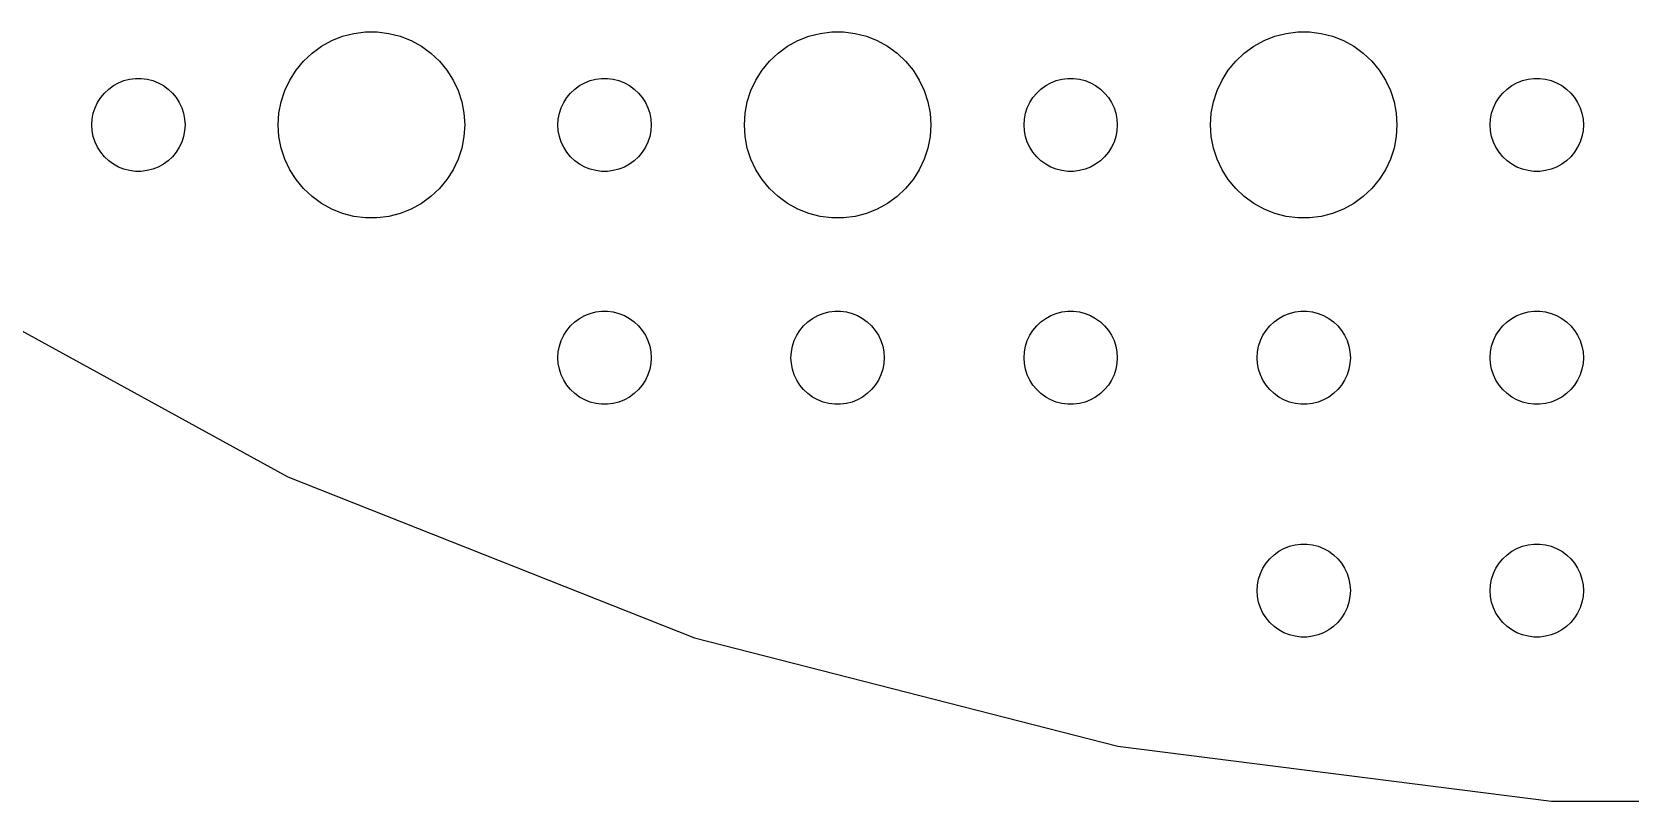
# Model space of a CAD drawing. Header units: metres. Extents: x -112 to 112, y -112 to 112.
# Drawn here: x -55.9 to -4.5, y -111.8 to -87 of the extents above; entities that cross this region are included whole.
import ezdxf

# ---------------------------------------------------------------- set-up
doc = ezdxf.new("R2010")
doc.units = ezdxf.units.M

msp = doc.modelspace()

# ---------------------------------------------------------------- linework, layer by layer
for p, q in [((-46.6075, -87.467), (-46.2773, -87.2855)), ((-46.2773, -87.2855), (-45.927, -87.1468)), ((-45.927, -87.1468), (-45.5621, -87.0531)), ((-45.5621, -87.0531), (-45.1884, -87.0059)), ((-45.1884, -87.0059), (-44.8116, -87.0059)), ((-44.8116, -87.0059), (-44.4379, -87.0531)), ((-44.4379, -87.0531), (-44.0729, -87.1468)), ((-44.0729, -87.1468), (-43.7227, -87.2855)), ((-43.7227, -87.2855), (-43.3925, -87.467)), ((-31.6075, -87.467), (-31.2773, -87.2855)), ((-31.2773, -87.2855), (-30.927, -87.1468)), ((-30.927, -87.1468), (-30.5621, -87.0531)), ((-30.5621, -87.0531), (-30.1884, -87.0059)), ((-30.1884, -87.0059), (-29.8116, -87.0059)), ((-29.8116, -87.0059), (-29.4379, -87.0531)), ((-29.4379, -87.0531), (-29.0729, -87.1468)), ((-29.0729, -87.1468), (-28.7227, -87.2855)), ((-28.7227, -87.2855), (-28.3925, -87.467)), ((-16.6075, -87.467), (-16.2773, -87.2855)), ((-16.2773, -87.2855), (-15.927, -87.1468)), ((-15.927, -87.1468), (-15.5621, -87.0531)), ((-15.5621, -87.0531), (-15.1884, -87.0059)), ((-15.1884, -87.0059), (-14.8116, -87.0059)), ((-14.8116, -87.0059), (-14.4379, -87.0531)), ((-14.4379, -87.0531), (-14.0729, -87.1468)), ((-14.0729, -87.1468), (-13.7227, -87.2855)), ((-13.7227, -87.2855), (-13.3925, -87.467)), ((-47.1869, -87.9464), (-46.9123, -87.6885)), ((-46.9123, -87.6885), (-46.6075, -87.467)), ((-43.3925, -87.467), (-43.0877, -87.6885)), ((-43.0877, -87.6885), (-42.8131, -87.9464)), ((-32.1869, -87.9464), (-31.9123, -87.6885)), ((-31.9123, -87.6885), (-31.6075, -87.467)), ((-28.3925, -87.467), (-28.0877, -87.6885)), ((-28.0877, -87.6885), (-27.8131, -87.9464)), ((-17.1869, -87.9464), (-16.9123, -87.6885)), ((-16.9123, -87.6885), (-16.6075, -87.467)), ((-13.3925, -87.467), (-13.0877, -87.6885)), ((-13.0877, -87.6885), (-12.8131, -87.9464)), ((-47.6289, -88.5547), (-47.427, -88.2366)), ((-47.427, -88.2366), (-47.1869, -87.9464)), ((-42.8131, -87.9464), (-42.5729, -88.2366)), ((-42.5729, -88.2366), (-42.3711, -88.5547)), ((-32.6289, -88.5547), (-32.427, -88.2366)), ((-32.427, -88.2366), (-32.1869, -87.9464)), ((-27.8131, -87.9464), (-27.5729, -88.2366)), ((-27.5729, -88.2366), (-27.3711, -88.5547)), ((-17.6289, -88.5547), (-17.427, -88.2366)), ((-17.427, -88.2366), (-17.1869, -87.9464)), ((-12.8131, -87.9464), (-12.5729, -88.2366)), ((-12.5729, -88.2366), (-12.3711, -88.5547)), ((-53.5934, -88.9732), (-53.4561, -88.8442)), ((-53.4561, -88.8442), (-53.3037, -88.7335)), ((-53.3037, -88.7335), (-53.1387, -88.6428)), ((-53.1387, -88.6428), (-52.9635, -88.5734)), ((-52.9635, -88.5734), (-52.7811, -88.5266)), ((-52.7811, -88.5266), (-52.5942, -88.503)), ((-52.5942, -88.503), (-52.4058, -88.503)), ((-52.4058, -88.503), (-52.2189, -88.5266)), ((-52.2189, -88.5266), (-52.0365, -88.5734)), ((-52.0365, -88.5734), (-51.8613, -88.6428)), ((-51.8613, -88.6428), (-51.6963, -88.7335)), ((-51.6963, -88.7335), (-51.5439, -88.8442)), ((-51.5439, -88.8442), (-51.4065, -88.9732)), ((-47.9057, -89.2539), (-47.7893, -88.8956)), ((-47.7893, -88.8956), (-47.6289, -88.5547)), ((-42.3711, -88.5547), (-42.2107, -88.8956)), ((-42.2107, -88.8956), (-42.0942, -89.2539)), ((-38.5934, -88.9732), (-38.4561, -88.8442)), ((-38.4561, -88.8442), (-38.3037, -88.7335)), ((-38.3037, -88.7335), (-38.1387, -88.6428)), ((-38.1387, -88.6428), (-37.9635, -88.5734)), ((-37.9635, -88.5734), (-37.7811, -88.5266)), ((-37.7811, -88.5266), (-37.5942, -88.503)), ((-37.5942, -88.503), (-37.4058, -88.503)), ((-37.4058, -88.503), (-37.2189, -88.5266)), ((-37.2189, -88.5266), (-37.0365, -88.5734)), ((-37.0365, -88.5734), (-36.8613, -88.6428)), ((-36.8613, -88.6428), (-36.6963, -88.7335)), ((-36.6963, -88.7335), (-36.5439, -88.8442)), ((-36.5439, -88.8442), (-36.4065, -88.9732)), ((-32.9057, -89.2539), (-32.7893, -88.8956)), ((-32.7893, -88.8956), (-32.6289, -88.5547)), ((-27.3711, -88.5547), (-27.2107, -88.8956)), ((-27.2107, -88.8956), (-27.0942, -89.2539)), ((-23.5934, -88.9732), (-23.4561, -88.8442)), ((-23.4561, -88.8442), (-23.3037, -88.7335)), ((-23.3037, -88.7335), (-23.1387, -88.6428)), ((-23.1387, -88.6428), (-22.9635, -88.5734)), ((-22.9635, -88.5734), (-22.7811, -88.5266)), ((-22.7811, -88.5266), (-22.5942, -88.503)), ((-22.5942, -88.503), (-22.4058, -88.503)), ((-22.4058, -88.503), (-22.2189, -88.5266)), ((-22.2189, -88.5266), (-22.0365, -88.5734)), ((-22.0365, -88.5734), (-21.8613, -88.6428)), ((-21.8613, -88.6428), (-21.6963, -88.7335)), ((-21.6963, -88.7335), (-21.5439, -88.8442)), ((-21.5439, -88.8442), (-21.4065, -88.9732)), ((-17.9057, -89.2539), (-17.7893, -88.8956)), ((-17.7893, -88.8956), (-17.6289, -88.5547)), ((-12.3711, -88.5547), (-12.2107, -88.8956)), ((-12.2107, -88.8956), (-12.0942, -89.2539)), ((-8.59344, -88.9732), (-8.45613, -88.8442)), ((-8.45613, -88.8442), (-8.30373, -88.7335)), ((-8.30373, -88.7335), (-8.13866, -88.6428)), ((-8.13866, -88.6428), (-7.96352, -88.5734)), ((-7.96352, -88.5734), (-7.78107, -88.5266)), ((-7.78107, -88.5266), (-7.59418, -88.503)), ((-7.59418, -88.503), (-7.40581, -88.503)), ((-7.40581, -88.503), (-7.21892, -88.5266)), ((-7.21892, -88.5266), (-7.03647, -88.5734)), ((-7.03647, -88.5734), (-6.86133, -88.6428)), ((-6.86133, -88.6428), (-6.69626, -88.7335)), ((-6.69626, -88.7335), (-6.54385, -88.8442)), ((-6.54385, -88.8442), (-6.40654, -88.9732)), ((-53.9529, -89.627), (-53.8947, -89.4478)), ((-53.8947, -89.4478), (-53.8145, -89.2774)), ((-53.8145, -89.2774), (-53.7135, -89.1183)), ((-53.7135, -89.1183), (-53.5934, -88.9732)), ((-51.4065, -88.9732), (-51.2865, -89.1183)), ((-51.2865, -89.1183), (-51.1855, -89.2774)), ((-51.1855, -89.2774), (-51.1053, -89.4478)), ((-51.1053, -89.4478), (-51.0471, -89.627)), ((-47.9763, -89.624), (-47.9057, -89.2539)), ((-42.0942, -89.2539), (-42.0237, -89.624)), ((-38.9529, -89.627), (-38.8947, -89.4478)), ((-38.8947, -89.4478), (-38.8145, -89.2774)), ((-38.8145, -89.2774), (-38.7135, -89.1183)), ((-38.7135, -89.1183), (-38.5934, -88.9732)), ((-36.4065, -88.9732), (-36.2865, -89.1183)), ((-36.2865, -89.1183), (-36.1855, -89.2774)), ((-36.1855, -89.2774), (-36.1053, -89.4478)), ((-36.1053, -89.4478), (-36.0471, -89.627)), ((-32.9763, -89.624), (-32.9057, -89.2539)), ((-27.0942, -89.2539), (-27.0237, -89.624)), ((-23.9529, -89.627), (-23.8947, -89.4478)), ((-23.8947, -89.4478), (-23.8145, -89.2774)), ((-23.8145, -89.2774), (-23.7135, -89.1183)), ((-23.7135, -89.1183), (-23.5934, -88.9732)), ((-21.4065, -88.9732), (-21.2865, -89.1183)), ((-21.2865, -89.1183), (-21.1855, -89.2774)), ((-21.1855, -89.2774), (-21.1053, -89.4478)), ((-21.1053, -89.4478), (-21.0471, -89.627)), ((-17.9763, -89.624), (-17.9057, -89.2539)), ((-12.0942, -89.2539), (-12.0237, -89.624)), ((-8.95287, -89.627), (-8.89465, -89.4478)), ((-8.89465, -89.4478), (-8.81445, -89.2774)), ((-8.81445, -89.2774), (-8.71352, -89.1183)), ((-8.71352, -89.1183), (-8.59344, -88.9732)), ((-6.40654, -88.9732), (-6.28647, -89.1183)), ((-6.28647, -89.1183), (-6.18553, -89.2774)), ((-6.18553, -89.2774), (-6.10533, -89.4478)), ((-6.10533, -89.4478), (-6.04712, -89.627)), ((-54, -90), (-53.9882, -89.812)), ((-53.9882, -89.812), (-53.9529, -89.627)), ((-51.0471, -89.627), (-51.0118, -89.812)), ((-51.0118, -89.812), (-51, -90)), ((-48, -90), (-47.9763, -89.624)), ((-42.0237, -89.624), (-42, -90)), ((-39, -90), (-38.9882, -89.812)), ((-38.9882, -89.812), (-38.9529, -89.627)), ((-36.0471, -89.627), (-36.0118, -89.812)), ((-36.0118, -89.812), (-36, -90)), ((-33, -90), (-32.9763, -89.624)), ((-27.0237, -89.624), (-27, -90)), ((-24, -90), (-23.9882, -89.812)), ((-23.9882, -89.812), (-23.9529, -89.627)), ((-21.0471, -89.627), (-21.0118, -89.812)), ((-21.0118, -89.812), (-21, -90)), ((-18, -90), (-17.9763, -89.624)), ((-12.0237, -89.624), (-12, -90)), ((-9, -90), (-8.98816, -89.812)), ((-8.98816, -89.812), (-8.95287, -89.627)), ((-6.04712, -89.627), (-6.01183, -89.812)), ((-6.01183, -89.812), (-6, -90)), ((-53.9882, -90.188), (-54, -90)), ((-53.9529, -90.373), (-53.9882, -90.188)), ((-53.8947, -90.5522), (-53.9529, -90.373)), ((-51.0471, -90.373), (-51.1053, -90.5522)), ((-51.0118, -90.188), (-51.0471, -90.373)), ((-51, -90), (-51.0118, -90.188)), ((-47.9763, -90.376), (-48, -90)), ((-47.9057, -90.7461), (-47.9763, -90.376)), ((-42.0237, -90.376), (-42.0942, -90.7461)), ((-42, -90), (-42.0237, -90.376)), ((-38.9882, -90.188), (-39, -90)), ((-38.9529, -90.373), (-38.9882, -90.188)), ((-38.8947, -90.5522), (-38.9529, -90.373)), ((-36.0471, -90.373), (-36.1053, -90.5522)), ((-36.0118, -90.188), (-36.0471, -90.373)), ((-36, -90), (-36.0118, -90.188)), ((-32.9763, -90.376), (-33, -90)), ((-32.9057, -90.7461), (-32.9763, -90.376)), ((-27.0237, -90.376), (-27.0942, -90.7461)), ((-27, -90), (-27.0237, -90.376)), ((-23.9882, -90.188), (-24, -90)), ((-23.9529, -90.373), (-23.9882, -90.188)), ((-23.8947, -90.5522), (-23.9529, -90.373)), ((-21.0471, -90.373), (-21.1053, -90.5522)), ((-21.0118, -90.188), (-21.0471, -90.373)), ((-21, -90), (-21.0118, -90.188)), ((-17.9763, -90.376), (-18, -90)), ((-17.9057, -90.7461), (-17.9763, -90.376)), ((-12.0237, -90.376), (-12.0942, -90.7461)), ((-12, -90), (-12.0237, -90.376)), ((-8.98816, -90.188), (-9, -90)), ((-8.95287, -90.373), (-8.98816, -90.188)), ((-8.89465, -90.5522), (-8.95287, -90.373)), ((-6.04712, -90.373), (-6.10533, -90.5522)), ((-6.01183, -90.188), (-6.04712, -90.373)), ((-6, -90), (-6.01183, -90.188)), ((-53.8145, -90.7226), (-53.8947, -90.5522)), ((-53.7135, -90.8817), (-53.8145, -90.7226)), ((-53.5934, -91.0268), (-53.7135, -90.8817)), ((-51.2865, -90.8817), (-51.4065, -91.0268)), ((-51.1855, -90.7226), (-51.2865, -90.8817)), ((-51.1053, -90.5522), (-51.1855, -90.7226)), ((-47.7893, -91.1044), (-47.9057, -90.7461)), ((-42.0942, -90.7461), (-42.2107, -91.1044)), ((-38.8145, -90.7226), (-38.8947, -90.5522)), ((-38.7135, -90.8817), (-38.8145, -90.7226)), ((-38.5934, -91.0268), (-38.7135, -90.8817)), ((-36.2865, -90.8817), (-36.4065, -91.0268)), ((-36.1855, -90.7226), (-36.2865, -90.8817)), ((-36.1053, -90.5522), (-36.1855, -90.7226)), ((-32.7893, -91.1044), (-32.9057, -90.7461)), ((-27.0942, -90.7461), (-27.2107, -91.1044)), ((-23.8145, -90.7226), (-23.8947, -90.5522)), ((-23.7135, -90.8817), (-23.8145, -90.7226)), ((-23.5934, -91.0268), (-23.7135, -90.8817)), ((-21.2865, -90.8817), (-21.4065, -91.0268)), ((-21.1855, -90.7226), (-21.2865, -90.8817)), ((-21.1053, -90.5522), (-21.1855, -90.7226)), ((-17.7893, -91.1044), (-17.9057, -90.7461)), ((-12.0942, -90.7461), (-12.2107, -91.1044)), ((-8.81445, -90.7226), (-8.89465, -90.5522)), ((-8.71352, -90.8817), (-8.81445, -90.7226)), ((-8.59344, -91.0268), (-8.71352, -90.8817)), ((-6.28647, -90.8817), (-6.40654, -91.0268)), ((-6.18553, -90.7226), (-6.28647, -90.8817)), ((-6.10533, -90.5522), (-6.18553, -90.7226)), ((-53.4561, -91.1558), (-53.5934, -91.0268)), ((-53.3037, -91.2665), (-53.4561, -91.1558)), ((-53.1387, -91.3572), (-53.3037, -91.2665)), ((-52.9635, -91.4266), (-53.1387, -91.3572)), ((-52.7811, -91.4734), (-52.9635, -91.4266)), ((-52.5942, -91.497), (-52.7811, -91.4734)), ((-52.4058, -91.497), (-52.5942, -91.497)), ((-52.2189, -91.4734), (-52.4058, -91.497)), ((-52.0365, -91.4266), (-52.2189, -91.4734)), ((-51.8613, -91.3572), (-52.0365, -91.4266)), ((-51.6963, -91.2665), (-51.8613, -91.3572)), ((-51.5439, -91.1558), (-51.6963, -91.2665)), ((-51.4065, -91.0268), (-51.5439, -91.1558)), ((-47.6289, -91.4453), (-47.7893, -91.1044)), ((-47.427, -91.7634), (-47.6289, -91.4453)), ((-42.3711, -91.4453), (-42.5729, -91.7634)), ((-42.2107, -91.1044), (-42.3711, -91.4453)), ((-38.4561, -91.1558), (-38.5934, -91.0268)), ((-38.3037, -91.2665), (-38.4561, -91.1558)), ((-38.1387, -91.3572), (-38.3037, -91.2665)), ((-37.9635, -91.4266), (-38.1387, -91.3572)), ((-37.7811, -91.4734), (-37.9635, -91.4266)), ((-37.5942, -91.497), (-37.7811, -91.4734)), ((-37.4058, -91.497), (-37.5942, -91.497)), ((-37.2189, -91.4734), (-37.4058, -91.497)), ((-37.0365, -91.4266), (-37.2189, -91.4734)), ((-36.8613, -91.3572), (-37.0365, -91.4266)), ((-36.6963, -91.2665), (-36.8613, -91.3572)), ((-36.5439, -91.1558), (-36.6963, -91.2665)), ((-36.4065, -91.0268), (-36.5439, -91.1558)), ((-32.6289, -91.4453), (-32.7893, -91.1044)), ((-32.427, -91.7634), (-32.6289, -91.4453)), ((-27.3711, -91.4453), (-27.5729, -91.7634)), ((-27.2107, -91.1044), (-27.3711, -91.4453)), ((-23.4561, -91.1558), (-23.5934, -91.0268)), ((-23.3037, -91.2665), (-23.4561, -91.1558)), ((-23.1387, -91.3572), (-23.3037, -91.2665)), ((-22.9635, -91.4266), (-23.1387, -91.3572)), ((-22.7811, -91.4734), (-22.9635, -91.4266)), ((-22.5942, -91.497), (-22.7811, -91.4734)), ((-22.4058, -91.497), (-22.5942, -91.497)), ((-22.2189, -91.4734), (-22.4058, -91.497)), ((-22.0365, -91.4266), (-22.2189, -91.4734)), ((-21.8613, -91.3572), (-22.0365, -91.4266)), ((-21.6963, -91.2665), (-21.8613, -91.3572)), ((-21.5439, -91.1558), (-21.6963, -91.2665)), ((-21.4065, -91.0268), (-21.5439, -91.1558)), ((-17.6289, -91.4453), (-17.7893, -91.1044)), ((-17.427, -91.7634), (-17.6289, -91.4453)), ((-12.3711, -91.4453), (-12.5729, -91.7634)), ((-12.2107, -91.1044), (-12.3711, -91.4453)), ((-8.45613, -91.1558), (-8.59344, -91.0268)), ((-8.30373, -91.2665), (-8.45613, -91.1558)), ((-8.13866, -91.3572), (-8.30373, -91.2665)), ((-7.96352, -91.4266), (-8.13866, -91.3572)), ((-7.78107, -91.4734), (-7.96352, -91.4266)), ((-7.59418, -91.497), (-7.78107, -91.4734)), ((-7.40581, -91.497), (-7.59418, -91.497)), ((-7.21892, -91.4734), (-7.40581, -91.497)), ((-7.03647, -91.4266), (-7.21892, -91.4734)), ((-6.86133, -91.3572), (-7.03647, -91.4266)), ((-6.69626, -91.2665), (-6.86133, -91.3572)), ((-6.54385, -91.1558), (-6.69626, -91.2665)), ((-6.40654, -91.0268), (-6.54385, -91.1558)), ((-47.1869, -92.0536), (-47.427, -91.7634)), ((-42.5729, -91.7634), (-42.8131, -92.0536)), ((-32.1869, -92.0536), (-32.427, -91.7634)), ((-27.5729, -91.7634), (-27.8131, -92.0536)), ((-17.1869, -92.0536), (-17.427, -91.7634)), ((-12.5729, -91.7634), (-12.8131, -92.0536)), ((-46.9123, -92.3115), (-47.1869, -92.0536)), ((-46.6075, -92.533), (-46.9123, -92.3115)), ((-46.2773, -92.7145), (-46.6075, -92.533)), ((-43.3925, -92.533), (-43.7227, -92.7145)), ((-43.0877, -92.3115), (-43.3925, -92.533)), ((-42.8131, -92.0536), (-43.0877, -92.3115)), ((-31.9123, -92.3115), (-32.1869, -92.0536)), ((-31.6075, -92.533), (-31.9123, -92.3115)), ((-31.2773, -92.7145), (-31.6075, -92.533)), ((-28.3925, -92.533), (-28.7227, -92.7145)), ((-28.0877, -92.3115), (-28.3925, -92.533)), ((-27.8131, -92.0536), (-28.0877, -92.3115)), ((-16.9123, -92.3115), (-17.1869, -92.0536)), ((-16.6075, -92.533), (-16.9123, -92.3115)), ((-16.2773, -92.7145), (-16.6075, -92.533)), ((-13.3925, -92.533), (-13.7227, -92.7145)), ((-13.0877, -92.3115), (-13.3925, -92.533)), ((-12.8131, -92.0536), (-13.0877, -92.3115)), ((-45.927, -92.8532), (-46.2773, -92.7145)), ((-45.5621, -92.9469), (-45.927, -92.8532)), ((-45.1884, -92.9941), (-45.5621, -92.9469)), ((-44.8116, -92.9941), (-45.1884, -92.9941)), ((-44.4379, -92.9469), (-44.8116, -92.9941)), ((-44.0729, -92.8532), (-44.4379, -92.9469)), ((-43.7227, -92.7145), (-44.0729, -92.8532)), ((-30.927, -92.8532), (-31.2773, -92.7145)), ((-30.5621, -92.9469), (-30.927, -92.8532)), ((-30.1884, -92.9941), (-30.5621, -92.9469)), ((-29.8116, -92.9941), (-30.1884, -92.9941)), ((-29.4379, -92.9469), (-29.8116, -92.9941)), ((-29.0729, -92.8532), (-29.4379, -92.9469)), ((-28.7227, -92.7145), (-29.0729, -92.8532)), ((-15.927, -92.8532), (-16.2773, -92.7145)), ((-15.5621, -92.9469), (-15.927, -92.8532)), ((-15.1884, -92.9941), (-15.5621, -92.9469)), ((-14.8116, -92.9941), (-15.1884, -92.9941)), ((-14.4379, -92.9469), (-14.8116, -92.9941)), ((-14.0729, -92.8532), (-14.4379, -92.9469)), ((-13.7227, -92.7145), (-14.0729, -92.8532)), ((-60.0126, -94.5647), (-47.6873, -101.341)), ((-38.3037, -96.2335), (-38.1387, -96.1428)), ((-38.1387, -96.1428), (-37.9635, -96.0734)), ((-37.9635, -96.0734), (-37.7811, -96.0266)), ((-37.7811, -96.0266), (-37.5942, -96.003)), ((-37.5942, -96.003), (-37.4058, -96.003)), ((-37.4058, -96.003), (-37.2189, -96.0266)), ((-37.2189, -96.0266), (-37.0365, -96.0734)), ((-37.0365, -96.0734), (-36.8613, -96.1428)), ((-36.8613, -96.1428), (-36.6963, -96.2335)), ((-30.8037, -96.2335), (-30.6387, -96.1428)), ((-30.6387, -96.1428), (-30.4635, -96.0734)), ((-30.4635, -96.0734), (-30.2811, -96.0266)), ((-30.2811, -96.0266), (-30.0942, -96.003)), ((-30.0942, -96.003), (-29.9058, -96.003)), ((-29.9058, -96.003), (-29.7189, -96.0266)), ((-29.7189, -96.0266), (-29.5365, -96.0734)), ((-29.5365, -96.0734), (-29.3613, -96.1428)), ((-29.3613, -96.1428), (-29.1963, -96.2335)), ((-23.3037, -96.2335), (-23.1387, -96.1428)), ((-23.1387, -96.1428), (-22.9635, -96.0734)), ((-22.9635, -96.0734), (-22.7811, -96.0266)), ((-22.7811, -96.0266), (-22.5942, -96.003)), ((-22.5942, -96.003), (-22.4058, -96.003)), ((-22.4058, -96.003), (-22.2189, -96.0266)), ((-22.2189, -96.0266), (-22.0365, -96.0734)), ((-22.0365, -96.0734), (-21.8613, -96.1428)), ((-21.8613, -96.1428), (-21.6963, -96.2335)), ((-15.8037, -96.2335), (-15.6387, -96.1428)), ((-15.6387, -96.1428), (-15.4635, -96.0734)), ((-15.4635, -96.0734), (-15.2811, -96.0266)), ((-15.2811, -96.0266), (-15.0942, -96.003)), ((-15.0942, -96.003), (-14.9058, -96.003)), ((-14.9058, -96.003), (-14.7189, -96.0266)), ((-14.7189, -96.0266), (-14.5365, -96.0734)), ((-14.5365, -96.0734), (-14.3613, -96.1428)), ((-14.3613, -96.1428), (-14.1963, -96.2335)), ((-8.30373, -96.2335), (-8.13866, -96.1428)), ((-8.13866, -96.1428), (-7.96352, -96.0734)), ((-7.96352, -96.0734), (-7.78107, -96.0266)), ((-7.78107, -96.0266), (-7.59418, -96.003)), ((-7.59418, -96.003), (-7.40581, -96.003)), ((-7.40581, -96.003), (-7.21892, -96.0266)), ((-7.21892, -96.0266), (-7.03647, -96.0734)), ((-7.03647, -96.0734), (-6.86133, -96.1428)), ((-6.86133, -96.1428), (-6.69626, -96.2335)), ((-38.8145, -96.7774), (-38.7135, -96.6183)), ((-38.7135, -96.6183), (-38.5934, -96.4732)), ((-38.5934, -96.4732), (-38.4561, -96.3442)), ((-38.4561, -96.3442), (-38.3037, -96.2335)), ((-36.6963, -96.2335), (-36.5439, -96.3442)), ((-36.5439, -96.3442), (-36.4065, -96.4732)), ((-36.4065, -96.4732), (-36.2865, -96.6183)), ((-36.2865, -96.6183), (-36.1855, -96.7774)), ((-31.3145, -96.7774), (-31.2135, -96.6183)), ((-31.2135, -96.6183), (-31.0934, -96.4732)), ((-31.0934, -96.4732), (-30.9561, -96.3442)), ((-30.9561, -96.3442), (-30.8037, -96.2335)), ((-29.1963, -96.2335), (-29.0439, -96.3442)), ((-29.0439, -96.3442), (-28.9065, -96.4732)), ((-28.9065, -96.4732), (-28.7865, -96.6183)), ((-28.7865, -96.6183), (-28.6855, -96.7774)), ((-23.8145, -96.7774), (-23.7135, -96.6183)), ((-23.7135, -96.6183), (-23.5934, -96.4732)), ((-23.5934, -96.4732), (-23.4561, -96.3442)), ((-23.4561, -96.3442), (-23.3037, -96.2335)), ((-21.6963, -96.2335), (-21.5439, -96.3442)), ((-21.5439, -96.3442), (-21.4065, -96.4732)), ((-21.4065, -96.4732), (-21.2865, -96.6183)), ((-21.2865, -96.6183), (-21.1855, -96.7774)), ((-16.3145, -96.7774), (-16.2135, -96.6183)), ((-16.2135, -96.6183), (-16.0934, -96.4732)), ((-16.0934, -96.4732), (-15.9561, -96.3442)), ((-15.9561, -96.3442), (-15.8037, -96.2335)), ((-14.1963, -96.2335), (-14.0439, -96.3442)), ((-14.0439, -96.3442), (-13.9065, -96.4732)), ((-13.9065, -96.4732), (-13.7865, -96.6183)), ((-13.7865, -96.6183), (-13.6855, -96.7774)), ((-8.81445, -96.7774), (-8.71352, -96.6183)), ((-8.71352, -96.6183), (-8.59344, -96.4732)), ((-8.59344, -96.4732), (-8.45613, -96.3442)), ((-8.45613, -96.3442), (-8.30373, -96.2335)), ((-6.69626, -96.2335), (-6.54385, -96.3442)), ((-6.54385, -96.3442), (-6.40654, -96.4732)), ((-6.40654, -96.4732), (-6.28647, -96.6183)), ((-6.28647, -96.6183), (-6.18553, -96.7774)), ((-38.9882, -97.312), (-38.9529, -97.127)), ((-38.9529, -97.127), (-38.8947, -96.9478)), ((-38.8947, -96.9478), (-38.8145, -96.7774)), ((-36.1855, -96.7774), (-36.1053, -96.9478)), ((-36.1053, -96.9478), (-36.0471, -97.127)), ((-36.0471, -97.127), (-36.0118, -97.312)), ((-31.4882, -97.312), (-31.4529, -97.127)), ((-31.4529, -97.127), (-31.3947, -96.9478)), ((-31.3947, -96.9478), (-31.3145, -96.7774)), ((-28.6855, -96.7774), (-28.6053, -96.9478)), ((-28.6053, -96.9478), (-28.5471, -97.127)), ((-28.5471, -97.127), (-28.5118, -97.312)), ((-23.9882, -97.312), (-23.9529, -97.127)), ((-23.9529, -97.127), (-23.8947, -96.9478)), ((-23.8947, -96.9478), (-23.8145, -96.7774)), ((-21.1855, -96.7774), (-21.1053, -96.9478)), ((-21.1053, -96.9478), (-21.0471, -97.127)), ((-21.0471, -97.127), (-21.0118, -97.312)), ((-16.4882, -97.312), (-16.4529, -97.127)), ((-16.4529, -97.127), (-16.3947, -96.9478)), ((-16.3947, -96.9478), (-16.3145, -96.7774)), ((-13.6855, -96.7774), (-13.6053, -96.9478)), ((-13.6053, -96.9478), (-13.5471, -97.127)), ((-13.5471, -97.127), (-13.5118, -97.312)), ((-8.98816, -97.312), (-8.95287, -97.127)), ((-8.95287, -97.127), (-8.89465, -96.9478)), ((-8.89465, -96.9478), (-8.81445, -96.7774)), ((-6.18553, -96.7774), (-6.10533, -96.9478)), ((-6.10533, -96.9478), (-6.04712, -97.127)), ((-6.04712, -97.127), (-6.01183, -97.312)), ((-39, -97.5), (-38.9882, -97.312)), ((-38.9882, -97.688), (-39, -97.5)), ((-38.9529, -97.873), (-38.9882, -97.688)), ((-36.0118, -97.688), (-36.0471, -97.873)), ((-36.0118, -97.312), (-36, -97.5)), ((-36, -97.5), (-36.0118, -97.688)), ((-31.5, -97.5), (-31.4882, -97.312)), ((-31.4882, -97.688), (-31.5, -97.5)), ((-31.4529, -97.873), (-31.4882, -97.688)), ((-28.5118, -97.688), (-28.5471, -97.873)), ((-28.5118, -97.312), (-28.5, -97.5)), ((-28.5, -97.5), (-28.5118, -97.688)), ((-24, -97.5), (-23.9882, -97.312)), ((-23.9882, -97.688), (-24, -97.5)), ((-23.9529, -97.873), (-23.9882, -97.688)), ((-21.0118, -97.688), (-21.0471, -97.873)), ((-21.0118, -97.312), (-21, -97.5)), ((-21, -97.5), (-21.0118, -97.688)), ((-16.5, -97.5), (-16.4882, -97.312)), ((-16.4882, -97.688), (-16.5, -97.5)), ((-16.4529, -97.873), (-16.4882, -97.688)), ((-13.5118, -97.688), (-13.5471, -97.873)), ((-13.5118, -97.312), (-13.5, -97.5)), ((-13.5, -97.5), (-13.5118, -97.688)), ((-9, -97.5), (-8.98816, -97.312)), ((-8.98816, -97.688), (-9, -97.5)), ((-8.95287, -97.873), (-8.98816, -97.688)), ((-6.01183, -97.688), (-6.04712, -97.873)), ((-6.01183, -97.312), (-6, -97.5)), ((-6, -97.5), (-6.01183, -97.688)), ((-38.8947, -98.0522), (-38.9529, -97.873)), ((-38.8145, -98.2226), (-38.8947, -98.0522)), ((-36.1053, -98.0522), (-36.1855, -98.2226)), ((-36.0471, -97.873), (-36.1053, -98.0522)), ((-31.3947, -98.0522), (-31.4529, -97.873)), ((-31.3145, -98.2226), (-31.3947, -98.0522)), ((-28.6053, -98.0522), (-28.6855, -98.2226)), ((-28.5471, -97.873), (-28.6053, -98.0522)), ((-23.8947, -98.0522), (-23.9529, -97.873)), ((-23.8145, -98.2226), (-23.8947, -98.0522)), ((-21.1053, -98.0522), (-21.1855, -98.2226)), ((-21.0471, -97.873), (-21.1053, -98.0522)), ((-16.3947, -98.0522), (-16.4529, -97.873)), ((-16.3145, -98.2226), (-16.3947, -98.0522)), ((-13.6053, -98.0522), (-13.6855, -98.2226)), ((-13.5471, -97.873), (-13.6053, -98.0522)), ((-8.89465, -98.0522), (-8.95287, -97.873)), ((-8.81445, -98.2226), (-8.89465, -98.0522)), ((-6.10533, -98.0522), (-6.18553, -98.2226)), ((-6.04712, -97.873), (-6.10533, -98.0522)), ((-38.7135, -98.3817), (-38.8145, -98.2226)), ((-38.5934, -98.5268), (-38.7135, -98.3817)), ((-38.4561, -98.6558), (-38.5934, -98.5268)), ((-38.3037, -98.7665), (-38.4561, -98.6558)), ((-36.5439, -98.6558), (-36.6963, -98.7665)), ((-36.4065, -98.5268), (-36.5439, -98.6558)), ((-36.2865, -98.3817), (-36.4065, -98.5268)), ((-36.1855, -98.2226), (-36.2865, -98.3817)), ((-31.2135, -98.3817), (-31.3145, -98.2226)), ((-31.0934, -98.5268), (-31.2135, -98.3817)), ((-30.9561, -98.6558), (-31.0934, -98.5268)), ((-30.8037, -98.7665), (-30.9561, -98.6558)), ((-29.0439, -98.6558), (-29.1963, -98.7665)), ((-28.9065, -98.5268), (-29.0439, -98.6558)), ((-28.7865, -98.3817), (-28.9065, -98.5268)), ((-28.6855, -98.2226), (-28.7865, -98.3817)), ((-23.7135, -98.3817), (-23.8145, -98.2226)), ((-23.5934, -98.5268), (-23.7135, -98.3817)), ((-23.4561, -98.6558), (-23.5934, -98.5268)), ((-23.3037, -98.7665), (-23.4561, -98.6558)), ((-21.5439, -98.6558), (-21.6963, -98.7665)), ((-21.4065, -98.5268), (-21.5439, -98.6558)), ((-21.2865, -98.3817), (-21.4065, -98.5268)), ((-21.1855, -98.2226), (-21.2865, -98.3817)), ((-16.2135, -98.3817), (-16.3145, -98.2226)), ((-16.0934, -98.5268), (-16.2135, -98.3817)), ((-15.9561, -98.6558), (-16.0934, -98.5268)), ((-15.8037, -98.7665), (-15.9561, -98.6558)), ((-14.0439, -98.6558), (-14.1963, -98.7665)), ((-13.9065, -98.5268), (-14.0439, -98.6558)), ((-13.7865, -98.3817), (-13.9065, -98.5268)), ((-13.6855, -98.2226), (-13.7865, -98.3817)), ((-8.71352, -98.3817), (-8.81445, -98.2226)), ((-8.59344, -98.5268), (-8.71352, -98.3817)), ((-8.45613, -98.6558), (-8.59344, -98.5268)), ((-8.30373, -98.7665), (-8.45613, -98.6558)), ((-6.54385, -98.6558), (-6.69626, -98.7665)), ((-6.40654, -98.5268), (-6.54385, -98.6558)), ((-6.28647, -98.3817), (-6.40654, -98.5268)), ((-6.18553, -98.2226), (-6.28647, -98.3817)), ((-38.1387, -98.8572), (-38.3037, -98.7665)), ((-37.9635, -98.9266), (-38.1387, -98.8572)), ((-37.7811, -98.9734), (-37.9635, -98.9266)), ((-37.5942, -98.997), (-37.7811, -98.9734)), ((-37.4058, -98.997), (-37.5942, -98.997)), ((-37.2189, -98.9734), (-37.4058, -98.997)), ((-37.0365, -98.9266), (-37.2189, -98.9734)), ((-36.8613, -98.8572), (-37.0365, -98.9266)), ((-36.6963, -98.7665), (-36.8613, -98.8572)), ((-30.6387, -98.8572), (-30.8037, -98.7665)), ((-30.4635, -98.9266), (-30.6387, -98.8572)), ((-30.2811, -98.9734), (-30.4635, -98.9266)), ((-30.0942, -98.997), (-30.2811, -98.9734)), ((-29.9058, -98.997), (-30.0942, -98.997)), ((-29.7189, -98.9734), (-29.9058, -98.997)), ((-29.5365, -98.9266), (-29.7189, -98.9734)), ((-29.3613, -98.8572), (-29.5365, -98.9266)), ((-29.1963, -98.7665), (-29.3613, -98.8572)), ((-23.1387, -98.8572), (-23.3037, -98.7665)), ((-22.9635, -98.9266), (-23.1387, -98.8572)), ((-22.7811, -98.9734), (-22.9635, -98.9266)), ((-22.5942, -98.997), (-22.7811, -98.9734)), ((-22.4058, -98.997), (-22.5942, -98.997)), ((-22.2189, -98.9734), (-22.4058, -98.997)), ((-22.0365, -98.9266), (-22.2189, -98.9734)), ((-21.8613, -98.8572), (-22.0365, -98.9266)), ((-21.6963, -98.7665), (-21.8613, -98.8572)), ((-15.6387, -98.8572), (-15.8037, -98.7665)), ((-15.4635, -98.9266), (-15.6387, -98.8572)), ((-15.2811, -98.9734), (-15.4635, -98.9266)), ((-15.0942, -98.997), (-15.2811, -98.9734)), ((-14.9058, -98.997), (-15.0942, -98.997)), ((-14.7189, -98.9734), (-14.9058, -98.997)), ((-14.5365, -98.9266), (-14.7189, -98.9734)), ((-14.3613, -98.8572), (-14.5365, -98.9266)), ((-14.1963, -98.7665), (-14.3613, -98.8572)), ((-8.13866, -98.8572), (-8.30373, -98.7665)), ((-7.96352, -98.9266), (-8.13866, -98.8572)), ((-7.78107, -98.9734), (-7.96352, -98.9266)), ((-7.59418, -98.997), (-7.78107, -98.9734)), ((-7.40581, -98.997), (-7.59418, -98.997)), ((-7.21892, -98.9734), (-7.40581, -98.997)), ((-7.03647, -98.9266), (-7.21892, -98.9734)), ((-6.86133, -98.8572), (-7.03647, -98.9266)), ((-6.69626, -98.7665), (-6.86133, -98.8572)), ((-47.6873, -101.341), (-34.6099, -106.518)), ((-16.0934, -103.973), (-15.9561, -103.844)), ((-15.9561, -103.844), (-15.8037, -103.734)), ((-15.8037, -103.734), (-15.6387, -103.643)), ((-15.6387, -103.643), (-15.4635, -103.573)), ((-15.4635, -103.573), (-15.2811, -103.527)), ((-15.2811, -103.527), (-15.0942, -103.503)), ((-15.0942, -103.503), (-14.9058, -103.503)), ((-14.9058, -103.503), (-14.7189, -103.527)), ((-14.7189, -103.527), (-14.5365, -103.573)), ((-14.5365, -103.573), (-14.3613, -103.643)), ((-14.3613, -103.643), (-14.1963, -103.734)), ((-14.1963, -103.734), (-14.0439, -103.844)), ((-14.0439, -103.844), (-13.9065, -103.973)), ((-8.59344, -103.973), (-8.45613, -103.844)), ((-8.45613, -103.844), (-8.30373, -103.734)), ((-8.30373, -103.734), (-8.13866, -103.643)), ((-8.13866, -103.643), (-7.96352, -103.573)), ((-7.96352, -103.573), (-7.78107, -103.527)), ((-7.78107, -103.527), (-7.59418, -103.503)), ((-7.59418, -103.503), (-7.40581, -103.503)), ((-7.40581, -103.503), (-7.21892, -103.527)), ((-7.21892, -103.527), (-7.03647, -103.573)), ((-7.03647, -103.573), (-6.86133, -103.643)), ((-6.86133, -103.643), (-6.69626, -103.734)), ((-6.69626, -103.734), (-6.54385, -103.844)), ((-6.54385, -103.844), (-6.40654, -103.973)), ((-16.3947, -104.448), (-16.3145, -104.277)), ((-16.3145, -104.277), (-16.2135, -104.118)), ((-16.2135, -104.118), (-16.0934, -103.973)), ((-13.9065, -103.973), (-13.7865, -104.118)), ((-13.7865, -104.118), (-13.6855, -104.277)), ((-13.6855, -104.277), (-13.6053, -104.448)), ((-8.89465, -104.448), (-8.81445, -104.277)), ((-8.81445, -104.277), (-8.71352, -104.118)), ((-8.71352, -104.118), (-8.59344, -103.973)), ((-6.40654, -103.973), (-6.28647, -104.118)), ((-6.28647, -104.118), (-6.18553, -104.277)), ((-6.18553, -104.277), (-6.10533, -104.448)), ((-16.5, -105), (-16.4882, -104.812)), ((-16.4882, -104.812), (-16.4529, -104.627)), ((-16.4529, -104.627), (-16.3947, -104.448)), ((-13.6053, -104.448), (-13.5471, -104.627)), ((-13.5471, -104.627), (-13.5118, -104.812)), ((-13.5118, -104.812), (-13.5, -105)), ((-9, -105), (-8.98816, -104.812)), ((-8.98816, -104.812), (-8.95287, -104.627)), ((-8.95287, -104.627), (-8.89465, -104.448)), ((-6.10533, -104.448), (-6.04712, -104.627)), ((-6.04712, -104.627), (-6.01183, -104.812)), ((-6.01183, -104.812), (-6, -105)), ((-16.4882, -105.188), (-16.5, -105)), ((-16.4529, -105.373), (-16.4882, -105.188)), ((-16.3947, -105.552), (-16.4529, -105.373)), ((-13.5471, -105.373), (-13.6053, -105.552)), ((-13.5118, -105.188), (-13.5471, -105.373)), ((-13.5, -105), (-13.5118, -105.188)), ((-8.98816, -105.188), (-9, -105)), ((-8.95287, -105.373), (-8.98816, -105.188)), ((-8.89465, -105.552), (-8.95287, -105.373)), ((-6.04712, -105.373), (-6.10533, -105.552)), ((-6.01183, -105.188), (-6.04712, -105.373)), ((-6, -105), (-6.01183, -105.188)), ((-16.3145, -105.723), (-16.3947, -105.552)), ((-16.2135, -105.882), (-16.3145, -105.723)), ((-16.0934, -106.027), (-16.2135, -105.882)), ((-13.7865, -105.882), (-13.9065, -106.027)), ((-13.6855, -105.723), (-13.7865, -105.882)), ((-13.6053, -105.552), (-13.6855, -105.723)), ((-8.81445, -105.723), (-8.89465, -105.552)), ((-8.71352, -105.882), (-8.81445, -105.723)), ((-8.59344, -106.027), (-8.71352, -105.882)), ((-6.28647, -105.882), (-6.40654, -106.027)), ((-6.18553, -105.723), (-6.28647, -105.882)), ((-6.10533, -105.552), (-6.18553, -105.723)), ((-15.9561, -106.156), (-16.0934, -106.027)), ((-15.8037, -106.266), (-15.9561, -106.156)), ((-15.6387, -106.357), (-15.8037, -106.266)), ((-15.4635, -106.427), (-15.6387, -106.357)), ((-15.2811, -106.473), (-15.4635, -106.427)), ((-14.5365, -106.427), (-14.7189, -106.473)), ((-14.3613, -106.357), (-14.5365, -106.427)), ((-14.1963, -106.266), (-14.3613, -106.357)), ((-14.0439, -106.156), (-14.1963, -106.266)), ((-13.9065, -106.027), (-14.0439, -106.156)), ((-8.45613, -106.156), (-8.59344, -106.027)), ((-8.30373, -106.266), (-8.45613, -106.156)), ((-8.13866, -106.357), (-8.30373, -106.266)), ((-7.96352, -106.427), (-8.13866, -106.357)), ((-7.78107, -106.473), (-7.96352, -106.427)), ((-7.03647, -106.427), (-7.21892, -106.473)), ((-6.86133, -106.357), (-7.03647, -106.427)), ((-6.69626, -106.266), (-6.86133, -106.357)), ((-6.54385, -106.156), (-6.69626, -106.266)), ((-6.40654, -106.027), (-6.54385, -106.156)), ((-34.6099, -106.518), (-20.9867, -110.016)), ((-15.0942, -106.497), (-15.2811, -106.473)), ((-14.9058, -106.497), (-15.0942, -106.497)), ((-14.7189, -106.473), (-14.9058, -106.497)), ((-7.59418, -106.497), (-7.78107, -106.473)), ((-7.40581, -106.497), (-7.59418, -106.497)), ((-7.21892, -106.473), (-7.40581, -106.497)), ((-20.9867, -110.016), (-7.03253, -111.779)), ((-7.03253, -111.779), (7.03253, -111.779))]:
    msp.add_line(p, q)

doc.saveas('drawing.dxf')
